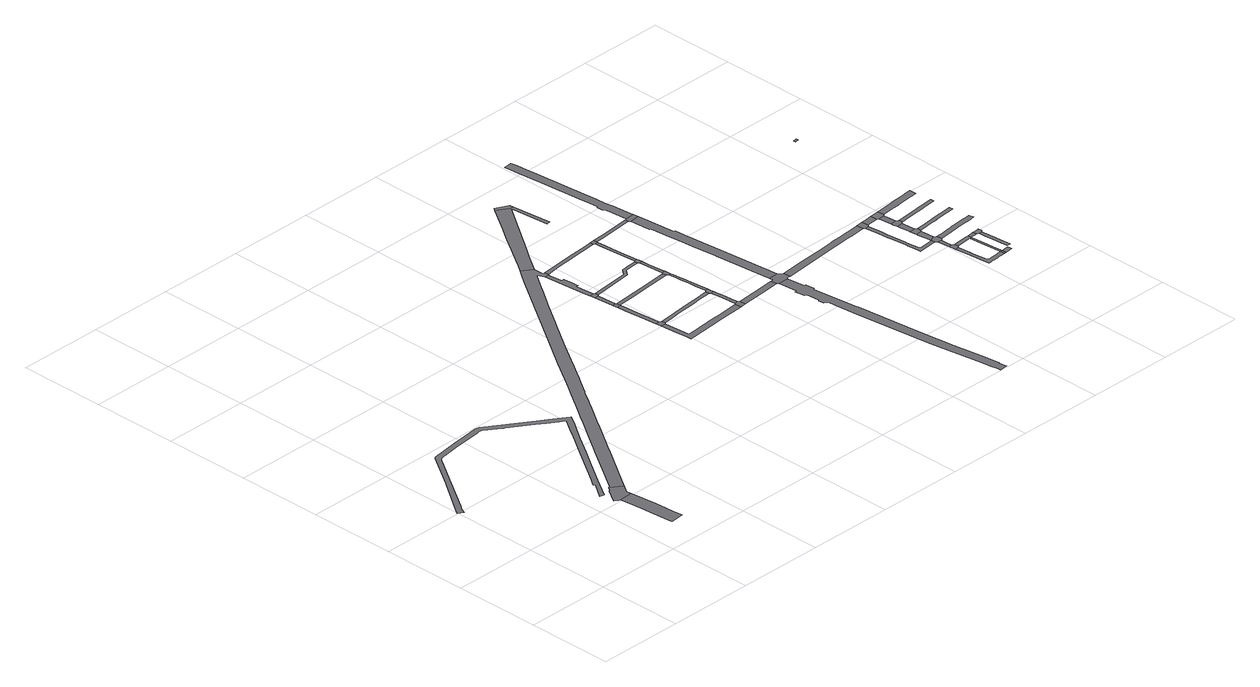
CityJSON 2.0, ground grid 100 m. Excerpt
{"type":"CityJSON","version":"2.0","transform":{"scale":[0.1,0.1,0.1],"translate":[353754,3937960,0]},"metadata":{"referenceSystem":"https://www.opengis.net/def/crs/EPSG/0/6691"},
"CityObjects":{
"road1":{"type":"Road","attributes":{"RoadStructureAttribute.sectionType":"1"},"geometry":[{"type":"MultiSurface","lod":"1","boundaries":[[[0,1,2,3,4,5,6,7,8,9,10,11,12]]]}]},
"road2":{"type":"Road","attributes":{"RoadStructureAttribute.sectionType":"1"},"geometry":[{"type":"MultiSurface","lod":"1","boundaries":[[[13,14,15,16,17,18,19,20,21,22,23,24,25,26,27,28,29,30,31,32,33,34,35,36,37,38,39,40,41,42,43,44,45,46,47,48,49,50,51,52,53,54,55,56,57,58,59,60,61,62,63,64,65,66,67,68,69,70,71,72,73,74,75,76,77]]]}]},
"road3":{"type":"Road","geometry":[{"type":"MultiSurface","lod":"1","boundaries":[[[78,79,80,81,82,83,84,85,86,0,12]]]}]},
"road4":{"type":"Road","attributes":{"RoadStructureAttribute.sectionType":"1"},"geometry":[{"type":"MultiSurface","lod":"1","boundaries":[[[79,87,88,89,90,91,92,93,94,95,96,97,98,99,100,101,102,103,104,105,106,107,108,109,110,111,112,113,114,115,116,117,118,119,120,121,122,123,124,125,126,127,128,129,130,131,132,133,134,135,136,137,138,139,140,141,142,143,144,145,146,147,148,80]]]}]},
"road5":{"type":"Road","geometry":[{"type":"MultiSurface","lod":"1","boundaries":[[[149,150,151,152,153,154,155]]]}]},
"road6":{"type":"Road","attributes":{"RoadStructureAttribute.sectionType":"1"},"geometry":[{"type":"MultiSurface","lod":"1","boundaries":[[[156,157,158,159,160,161,162,163,164,153,152]]]}]},
"road7":{"type":"Road","geometry":[{"type":"MultiSurface","lod":"1","boundaries":[[[165,166,167,168,169,162,161]]]}]},
"road8":{"type":"Road","attributes":{"RoadStructureAttribute.sectionType":"1"},"geometry":[{"type":"MultiSurface","lod":"1","boundaries":[[[167,170,171,168]]]}]},
"road9":{"type":"Road","geometry":[{"type":"MultiSurface","lod":"1","boundaries":[[[172,173,171,170,174,175]]]}]},
"road10":{"type":"Road","attributes":{"RoadStructureAttribute.sectionType":"1"},"geometry":[{"type":"MultiSurface","lod":"1","boundaries":[[[176,177,178,179,180,181,182,183,184,185,123,122,186,187,188,173,172]]]}]},
"road11":{"type":"Road","attributes":{"RoadStructureAttribute.sectionType":"1"},"geometry":[{"type":"MultiSurface","lod":"1","boundaries":[[[189,190,191,192,193,194,195,196,197,198,199,200,201,202,203,204,155,154,205,206,207,208,209,210,211]]]}]},
"road12":{"type":"Road","attributes":{"RoadStructureAttribute.sectionType":"1"},"geometry":[{"type":"MultiSurface","lod":"1","boundaries":[[[212,213,214,215,216,217,218,219,220,150,149,221,222,223,224,225,226,227,228,229,230,231]]]}]},
"road13":{"type":"Road","attributes":{"RoadStructureAttribute.sectionType":"1"},"geometry":[{"type":"MultiSurface","lod":"1","boundaries":[[[165,232,233,234,235,236,237,166]]]}]},
"road14":{"type":"Road","attributes":{"RoadStructureAttribute.sectionType":"1"},"geometry":[{"type":"MultiSurface","lod":"1","boundaries":[[[174,238,239,240,241,242,243,244,245,246,247,175]]]}]},
"road15":{"type":"Road","geometry":[{"type":"MultiSurface","lod":"1","boundaries":[[[248,249,250,251,252,253,126,125,254,255,256,257,258,259,260]]]}]},
"road16":{"type":"Road","geometry":[{"type":"MultiSurface","lod":"1","boundaries":[[[261,262,263,264,189,211]]]}]},
"road17":{"type":"Road","attributes":{"RoadStructureAttribute.sectionType":"1"},"geometry":[{"type":"MultiSurface","lod":"1","boundaries":[[[265,266,267,268,269,270,271,272,273,274,275,264,263]]]}]},
"road18":{"type":"Road","geometry":[{"type":"MultiSurface","lod":"1","boundaries":[[[230,271,270,276,277,278,279,231]]]}]},
"road19":{"type":"Road","attributes":{"RoadStructureAttribute.sectionType":"1"},"geometry":[{"type":"MultiSurface","lod":"1","boundaries":[[[280,281,282,283,284,285,286,129,128,287,288,289,290,291,292,293,294,295,292,296]]]}]},
"road20":{"type":"Road","attributes":{"RoadStructureAttribute.sectionType":"1"},"geometry":[{"type":"MultiSurface","lod":"1","boundaries":[[[297,298,299,300,301,302,303,278,277,304,305,306,307,308,309,310,311,312]]]}]},
"road21":{"type":"Road","geometry":[{"type":"MultiSurface","lod":"1","boundaries":[[[313,314,235,234,297,312]]]}]},
"road22":{"type":"Road","attributes":{"RoadStructureAttribute.sectionType":"1"},"geometry":[{"type":"MultiSurface","lod":"1","boundaries":[[[315,316,314,313,317,318,319,320]]]}]},
"road23":{"type":"Road","geometry":[{"type":"MultiSurface","lod":"1","boundaries":[[[319,321,322,323,324,243,242,320]]]}]},
"road24":{"type":"Road","attributes":{"RoadStructureAttribute.sectionType":"1"},"geometry":[{"type":"MultiSurface","lod":"1","boundaries":[[[261,325,326,327,328,329,330,331,332,262]]]}]},
"road25":{"type":"Road","attributes":{"RoadStructureAttribute.sectionType":"1"},"geometry":[{"type":"MultiSurface","lod":"1","boundaries":[[[333,324,323,334,335,336,337]]]}]},
"road26":{"type":"Road","attributes":{"RoadStructureAttribute.sectionType":"1"},"geometry":[{"type":"MultiSurface","lod":"1","boundaries":[[[338,339,340,341,342,343,344,345,346,347,348,349,350,351,352,353,354,355,356,357,358,359,360,361,362,363,364,365,366,367,368,369,370,371,372,373,374,375,376,377,378,379,380]]]}]},
"road27":{"type":"Road","geometry":[{"type":"MultiSurface","lod":"1","boundaries":[[[381,382,248,260,337,336,383,384]]]}]},
"road28":{"type":"Road","geometry":[{"type":"MultiSurface","lod":"1","boundaries":[[[292,295,385,386,296]]]}]},
"road29":{"type":"Road","geometry":[{"type":"MultiSurface","lod":"1","boundaries":[[[387,388,389,390,391,392,393,394,327,326,338,380]]]}]},
"road30":{"type":"Road","attributes":{"RoadStructureAttribute.sectionType":"1"},"geometry":[{"type":"MultiSurface","lod":"1","boundaries":[[[395,396,397,398,381,384]]]}]},
"road31":{"type":"Road","attributes":{"RoadStructureAttribute.sectionType":"1"},"geometry":[{"type":"MultiSurface","lod":"1","boundaries":[[[399,400,401,402,403,404,405,406,407,408,393,392,409,410,411,412,413,414,415,416,417,418]]]}]},
"road32":{"type":"Road","geometry":[{"type":"MultiSurface","lod":"1","boundaries":[[[417,419,420,397,396,418]]]}]},
"road33":{"type":"Road","attributes":{"RoadStructureAttribute.sectionType":"1"},"geometry":[{"type":"MultiSurface","lod":"1","boundaries":[[[421,422,423,424,425,426,427,428,429,430,431,420,419,432,433,434,435,436,437,438,439,440,441,442,443,444,445,446,447]]]}]},
"road34":{"type":"Road","attributes":{"RoadStructureAttribute.sectionType":"1"},"geometry":[{"type":"MultiSurface","lod":"1","boundaries":[[[448,449,450,451,452,453,454,455,456,457,458,459,460,461,462,463,391,390]]]}]},
"road35":{"type":"Road","geometry":[{"type":"MultiSurface","lod":"1","boundaries":[[[455,454,464,465,466,467]]]}]},
"road36":{"type":"Road","attributes":{"RoadStructureAttribute.sectionType":"1"},"geometry":[{"type":"MultiSurface","lod":"1","boundaries":[[[468,469,470,471,472,473,474,475,476,477,478,479,480,465,464,481,482,483,484,485,486,487,488,489,490,491,492]]]}]},
"road37":{"type":"Road","geometry":[{"type":"MultiSurface","lod":"1","boundaries":[[[493,494,495,496,497,498,499]]]}]},
"road38":{"type":"Road","attributes":{"RoadStructureAttribute.sectionType":"1"},"geometry":[{"type":"MultiSurface","lod":"1","boundaries":[[[500,501,502,493,499]]]}]},
"road39":{"type":"Road","attributes":{"RoadStructureAttribute.sectionType":"1"},"geometry":[{"type":"MultiSurface","lod":"1","boundaries":[[[503,504,505,506,507,508,509,510,511,512,513,514,495,494,515,516,517,518,519,520,521,522,523,524,525]]]}]},
"road40":{"type":"Road","geometry":[{"type":"MultiSurface","lod":"1","boundaries":[[[502,501,526,527,528,468,492]]]}]},
"road41":{"type":"Road","attributes":{"RoadStructureAttribute.sectionType":"1"},"geometry":[{"type":"MultiSurface","lod":"1","boundaries":[[[529,530,467,466,531,532,533]]]}]},
"road42":{"type":"Road","attributes":{"RoadStructureAttribute.sectionType":"1"},"geometry":[{"type":"MultiSurface","lod":"1","boundaries":[[[528,534,535,536,537,538,539,540,468]]]}]},
"road43":{"type":"Road","geometry":[{"type":"MultiSurface","lod":"1","boundaries":[[[541,542,536,535,543,544,545,546]]]}]},
"road44":{"type":"Road","attributes":{"RoadStructureAttribute.sectionType":"1"},"geometry":[{"type":"MultiSurface","lod":"1","boundaries":[[[547,548,549,550,546,545,551,552]]]}]},
"road45":{"type":"Road","geometry":[{"type":"MultiSurface","lod":"1","boundaries":[[[553,554,555,556,557,497,496,558,559,560,561]]]}]},
"road46":{"type":"Road","geometry":[{"type":"MultiSurface","lod":"1","boundaries":[[[562,563,503,525]]]}]},
"road47":{"type":"Road","geometry":[{"type":"MultiSurface","lod":"1","boundaries":[[[564,565,566,567,568,569,570,547,552]]]}]},
"road48":{"type":"Road","attributes":{"RoadStructureAttribute.sectionType":"1"},"geometry":[{"type":"MultiSurface","lod":"1","boundaries":[[[569,568,571,572]]]}]},
"road49":{"type":"Road","geometry":[{"type":"MultiSurface","lod":"1","boundaries":[[[572,571,573,574,575,529,533]]]}]},
"road50":{"type":"Road","attributes":{"RoadStructureAttribute.sectionType":"1"},"geometry":[{"type":"MultiSurface","lod":"1","boundaries":[[[563,562,576,577,578,579]]]}]},
"road51":{"type":"Road","attributes":{"RoadStructureAttribute.sectionType":"1"},"geometry":[{"type":"MultiSurface","lod":"1","boundaries":[[[580,581,503,563,582,583,553,584,585,586,587,588,554,553,561]]]}]},
"road52":{"type":"Road","attributes":{"RoadStructureAttribute.sectionType":"1"},"geometry":[{"type":"MultiSurface","lod":"1","boundaries":[[[589,590,591,592,593,594,595,596,597,598,599,600,601]]]}]},
"road53":{"type":"Road","attributes":{"RoadStructureAttribute.sectionType":"1"},"geometry":[{"type":"MultiSurface","lod":"1","boundaries":[[[602,603,604,605,606,607,608,609,610,527,526,611,612,613,614,615,616,617,618,619,620]]]}]},
"road54":{"type":"Road","geometry":[{"type":"MultiSurface","lod":"1","boundaries":[[[595,594,621,622,623,624,586,585]]]}]},
"road55":{"type":"Road","attributes":{"RoadStructureAttribute.sectionType":"1"},"geometry":[{"type":"MultiSurface","lod":"1","boundaries":[[[625,626,627,628,629,630,544,543,631,632,633,634,635,636,637,638,639,640]]]}]},
"road56":{"type":"Road","attributes":{"RoadStructureAttribute.sectionType":"1"},"geometry":[{"type":"MultiSurface","lod":"1","boundaries":[[[641,642,643,644,645,646,647,648,649,650,567,566,651,652,653,654,655,656,657,658,659]]]}]},
"road57":{"type":"Road","attributes":{"RoadStructureAttribute.sectionType":"1"},"geometry":[{"type":"MultiSurface","lod":"1","boundaries":[[[660,661,662,663,664,665,666,667,668,669,670,671,672,673,674,675,574,573]]]}]},
"road58":{"type":"Road","geometry":[{"type":"MultiSurface","lod":"1","boundaries":[[[676,677,678,679]]]}]}
},
"vertices":[
[1313,1015,0],[1328,874,0],[1328,873,0],[1343,707,0],[1349,639,0],[1366,458,0],[1370,406,0],[1374,366,0],[1535,381,0],[1523,506,0],[1508,661,0],[1503,720,0],[1475,1030,0],
[63,1971,0],[65,1974,0],[88,2025,0],[125,2080,0],[367,2445,0],[594,2788,0],[606,2803,0],[607,2804,0],[615,2813,0],[622,2823,0],[640,2839,0],[653,2844,0],[675,2850,0],[822,2869,0],[891,2877,0],[1239,2921,0],[1250,2923,0],[1257,2923,0],[1268,2923,0],[1302,2914,0],[1348,2882,0],[1427,2828,0],[1481,2792,0],[1494,2784,0],[1749,2615,0],[1843,2553,0],[1950,2482,0],[2003,2447,0],[2007,2430,0],[1957,2354,0],[1902,2272,0],[1872,2226,0],[1663,1912,0],[1387,1497,0],[1356,1451,0],[1328,1410,0],[1338,1395,0],[1337,1387,0],[1215,1215,0],[1264,1200,0],[1421,1436,0],[1588,1687,0],[1722,1890,0],[1864,2107,0],[2045,2374,0],[2103,2460,0],[2027,2510,0],[1911,2587,0],[1809,2654,0],[1324,2974,0],[1319,2976,0],[1318,2977,0],[1312,2980,0],[1275,2984,0],[1026,2956,0],[942,2947,0],[930,2946,0],[656,2908,0],[621,2904,0],[609,2897,0],[597,2888,0],[339,2492,0],[321,2466,0],[21,2040,0],[2,2009,0],
[1469,1091,0],[1527,1178,0],[1408,1258,0],[1397,1265,0],[1362,1210,0],[1353,1217,0],[1304,1142,0],[1251,1053,0],[1293,1027,0],
[1547,1207,0],[1586,1266,0],[1912,1756,0],[1931,1784,0],[1945,1807,0],[1971,1845,0],[2180,2160,0],[2221,2222,0],[2251,2267,0],[2329,2383,0],[2371,2446,0],[2415,2512,0],[2445,2557,0],[2491,2628,0],[2519,2674,0],[2532,2693,0],[2633,2845,0],[2675,2905,0],[2737,2999,0],[2837,3151,0],[2870,3202,0],[3010,3419,0],[3025,3443,0],[3047,3476,0],[3232,3752,0],[3273,3814,0],[3401,4005,0],[3438,4059,0],[3467,4104,0],[3500,4149,0],[3528,4190,0],[3633,4342,0],[3652,4370,0],[3783,4562,0],[3790,4551,0],[3825,4482,0],[3873,4482,0],[3873,4489,0],[3880,4490,0],[3873,4538,0],[3854,4550,0],[3847,4657,0],[3730,4738,0],[3665,4644,0],[3594,4542,0],[3348,4176,0],[2969,3610,0],[2734,3254,0],[2522,2932,0],[2485,2873,0],[2433,2792,0],[2312,2614,0],[2293,2586,0],[2210,2461,0],[2171,2402,0],[2098,2291,0],[1969,2097,0],[1808,1858,0],[1793,1837,0],[1571,1502,0],[1469,1349,0],[1430,1289,0],
[4027,3024,0],[4023,3064,0],[4015,3064,0],[4000,3078,0],[3949,3073,0],[3955,3005,0],[4013,3010,0],
[3994,3139,0],[3986,3222,0],[3985,3229,0],[3969,3407,0],[3962,3489,0],[3954,3569,0],[3906,3564,0],[3915,3467,0],[3938,3204,0],
[3961,3577,0],[3953,3617,0],[3944,3627,0],[3901,3623,0],[3904,3581,0],
[3931,3852,0],[3881,3848,0],
[3926,3917,0],[3875,3912,0],[3946,3868,0],[3942,3906,0],
[3925,3923,0],[3916,4021,0],[3907,4131,0],[3932,4134,0],[3931,4143,0],[3924,4220,0],[3915,4314,0],[3887,4312,0],[3886,4320,0],[3873,4462,0],[3848,4215,0],[3852,4172,0],[3868,3990,0],
[4760,2764,0],[4674,2756,0],[4592,2749,0],[4509,2743,0],[4456,2738,0],[4414,2735,0],[4408,2734,0],[4389,2733,0],[4329,2728,0],[4291,2724,0],[4282,2723,0],[4204,2717,0],[4051,2704,0],[4035,2716,0],[4027,2815,0],[4024,2861,0],[3973,2803,0],[3983,2693,0],[3989,2626,0],[4031,2629,0],[4300,2652,0],[4483,2668,0],[4767,2691,0],
[4564,3120,0],[4511,3114,0],[4431,3106,0],[4375,3100,0],[4366,3099,0],[4309,3093,0],[4293,3092,0],[4233,3086,0],[4206,3083,0],[4157,3038,0],[4256,3048,0],[4297,3052,0],[4344,3057,0],[4379,3060,0],[4489,3071,0],[4516,3074,0],[4531,3076,0],[4568,3079,0],[4731,3096,0],[4727,3137,0],
[4159,3592,0],[4336,3608,0],[4686,3640,0],[4674,3686,0],[4334,3653,0],[3983,3620,0],
[4310,3908,0],[4417,3920,0],[4471,3987,0],[4591,3998,0],[4650,4004,0],[4645,4043,0],[4546,4032,0],[4452,4022,0],[4398,3953,0],[4305,3943,0],
[4594,4605,0],[4450,4592,0],[4389,4587,0],[4324,4581,0],[4243,4574,0],[4221,4572,0],[4049,4514,0],[4162,4525,0],[4226,4531,0],[4317,4540,0],[4373,4545,0],[4428,4550,0],[4597,4567,0],
[4835,2697,0],[4829,2770,0],[4814,2783,0],[4774,2779,0],
[4810,2834,0],[4808,2854,0],[4799,2947,0],[4791,3030,0],[4791,3034,0],[4786,3085,0],[4746,3082,0],[4751,3034,0],[4751,3026,0],[4768,2850,0],[4769,2840,0],
[4783,3122,0],[4780,3161,0],[4747,3158,0],[4741,3152,0],
[4292,5580,0],[4181,5414,0],[4121,5324,0],[4070,5248,0],[3960,5082,0],[3848,4915,0],[3789,4824,0],[3996,4873,0],[4029,4920,0],[4136,5076,0],[4151,5097,0],[4512,5618,0],[4517,5625,0],[4559,5161,0],[4600,5168,0],[4553,5629,0],[4382,5715,0],
[4704,3624,0],[4712,3541,0],[4719,3476,0],[4727,3375,0],[4731,3338,0],[4734,3297,0],[4747,3159,0],[4768,3300,0],[4762,3378,0],[4753,3482,0],[4746,3481,0],[4746,3482,0],[4739,3555,0],[4737,3573,0],[4734,3599,0],[4732,3627,0],
[4725,3703,0],[4689,3699,0],
[4667,3941,0],[4685,3737,0],[4723,3731,0],[4707,3910,0],[4700,3992,0],[4663,3988,0],
[4696,4036,0],[4695,4046,0],[4694,4058,0],[4658,4055,0],
[5175,2726,0],[5328,2739,0],[5321,2813,0],[5203,2802,0],[5087,2792,0],[5066,2790,0],[4958,2781,0],[4845,2772,0],
[4622,4502,0],[4673,4314,0],[4655,4526,0],[4653,4556,0],[4618,4553,0],
[5345,2722,0],[5367,2505,0],[5347,2500,0],[5350,2450,0],[5360,2387,0],[5383,2373,0],[5399,2228,0],[5378,2211,0],[5389,2153,0],[5429,2119,0],[5434,2071,0],[5437,2047,0],[5438,2029,0],[5462,1806,0],[5501,1483,0],[5546,1081,0],[5569,876,0],[5571,863,0],[5580,798,0],[5587,747,0],[5611,588,0],[5617,571,0],[5668,224,0],[5683,125,0],[5695,46,0],[5697,34,0],[5701,7,0],[5795,21,0],[5791,40,0],[5780,117,0],[5790,119,0],[5787,138,0],[5765,293,0],[5759,339,0],[5708,663,0],[5655,1105,0],[5570,1849,0],[5565,1855,0],[5502,2395,0],[5522,2408,0],[5509,2517,0],[5488,2522,0],[5466,2720,0],
[4653,4610,0],[4602,4606,0],[4652,4567,0],[4656,4573,0],
[4549,5674,0],[4403,5746,0],
[5473,2734,0],[5475,2737,0],[5486,2739,0],[5521,2742,0],[5514,2821,0],[5464,2866,0],[5350,2855,0],[5354,2816,0],
[4731,4579,0],[5148,4615,0],[5145,4656,0],[4792,4623,0],
[5187,4389,0],[5190,4361,0],[5205,4359,0],[5231,4088,0],[5243,3965,0],[5252,3875,0],[5257,3829,0],[5285,3536,0],[5286,3529,0],[5288,3508,0],[5450,3012,0],[5448,3031,0],[5410,3431,0],[5366,3889,0],[5358,3975,0],[5356,3997,0],[5341,4156,0],[5329,4160,0],[5283,4608,0],[5170,4596,0],
[5277,4669,0],[5172,4658,0],
[5041,6131,0],[5050,6031,0],[5076,5740,0],[5122,5216,0],[5126,5165,0],[5138,5034,0],[5123,5021,0],[5124,4953,0],[5148,4929,0],[5152,4880,0],[5172,4661,0],[5273,4708,0],[5256,4883,0],[5254,4898,0],[5249,4949,0],[5247,4967,0],[5243,5002,0],[5233,5102,0],[5229,5141,0],[5229,5142,0],[5215,5293,0],[5161,5893,0],[5149,6030,0],[5143,6086,0],[5138,6146,0],[5131,6219,0],[5034,6210,0],
[5823,2769,0],[6068,2791,0],[6384,2820,0],[6394,2821,0],[6521,2832,0],[6667,2846,0],[6673,2847,0],[6665,2927,0],[6663,2927,0],[6522,2914,0],[6387,2901,0],[6331,2896,0],[6272,2891,0],[6256,2889,0],[6062,2871,0],[5814,2849,0],
[6694,2832,0],[6734,2835,0],[6753,2855,0],[6745,2935,0],
[6978,2200,0],[6962,2198,0],[6888,2190,0],[6817,2183,0],[6796,2197,0],[6789,2265,0],[6781,2346,0],[6779,2369,0],[6773,2428,0],[6765,2509,0],[6762,2539,0],[6758,2586,0],[6750,2666,0],[6710,2663,0],[6715,2613,0],[6721,2545,0],[6725,2506,0],[6734,2425,0],[6744,2321,0],[6746,2301,0],[6755,2207,0],[6756,2192,0],[6758,2176,0],[6762,2136,0],[6983,2159,0],
[7021,1997,0],[7029,1911,0],[7068,1915,0],[7088,1937,0],[7089,1982,0],[7083,1981,0],[7060,1999,0],
[7055,2063,0],[7049,2126,0],[7006,2140,0],
[7309,1562,0],[7268,1559,0],[7259,1558,0],[7217,1554,0],[7126,1547,0],[7109,1562,0],[7104,1566,0],[7096,1643,0],[7095,1644,0],[7086,1742,0],[7083,1765,0],[7076,1839,0],[7043,1764,0],[7059,1600,0],[7069,1493,0],[7080,1493,0],[7111,1496,0],[7132,1497,0],[7202,1503,0],[7232,1505,0],[7272,1508,0],[7298,1510,0],[7313,1511,0],
[7079,2155,0],[7071,2215,0],[7048,2233,0],
[6885,2949,0],[6822,2942,0],[6825,2862,0],[6828,2862,0],[6893,2869,0],
[7035,2362,0],[7032,2391,0],[6960,2387,0],[6962,2364,0],[6971,2280,0],[6974,2249,0],[6977,2214,0],
[6954,2447,0],[6955,2434,0],[7048,2411,0],[7048,2456,0],[7024,2473,0],[6952,2466,0],
[6936,2624,0],[6940,2584,0],[6945,2536,0],[6950,2486,0],[7016,2545,0],[7007,2631,0],
[7295,1957,0],[7296,2001,0],[7269,1998,0],[7254,1997,0],[7160,1988,0],[7108,1939,0],[7179,1946,0],[7274,1955,0],[7274,1950,0],
[7334,1513,0],[7330,1564,0],
[7008,2632,0],[7025,2651,0],[7037,2652,0],[7026,2695,0],[7000,2712,0],[6928,2706,0],[6930,2683,0],
[6987,2862,0],[6911,2855,0],
[7004,2880,0],[6996,2960,0],[6954,2956,0],
[7391,1517,0],[7392,1517,0],[7423,1520,0],[7419,1571,0],
[7291,1759,0],[7302,1641,0],[7320,1676,0],[7312,1761,0],[7347,1962,0],[7383,1965,0],[7376,2010,0],[7346,2007,0],[7343,2006,0],
[7473,1649,0],[7470,1683,0],[7461,1773,0],[7460,1784,0],[7445,1935,0],[7443,1950,0],[7406,1946,0],[7413,1868,0],[7421,1771,0],[7421,1770,0],[7429,1674,0],[7436,1593,0],[7478,1595,0],
[7507,2259,0],[7498,2258,0],[7407,2249,0],[7322,2240,0],[7319,2240,0],[7294,2237,0],[7226,2230,0],[7186,2226,0],[7139,2221,0],[7144,2161,0],[7236,2170,0],[7247,2171,0],[7297,2177,0],[7327,2180,0],[7330,2180,0],[7422,2189,0],[7515,2198,0],[7591,2206,0],[7577,2264,0],
[7464,1973,0],[7460,2017,0],[7441,2015,0],[7391,2011,0],
[7397,2491,0],[7396,2491,0],[7299,2483,0],[7298,2483,0],[7208,2474,0],[7114,2463,0],[7117,2418,0],[7120,2418,0],[7208,2427,0],[7299,2436,0],[7304,2437,0],[7389,2445,0],[7445,2451,0],[7475,2454,0],[7556,2461,0],[7553,2505,0],
[7532,2746,0],[7472,2740,0],[7373,2730,0],[7364,2730,0],[7275,2720,0],[7256,2718,0],[7255,2718,0],[7182,2711,0],[7111,2704,0],[7057,2698,0],[7095,2658,0],[7141,2662,0],[7190,2667,0],[7259,2674,0],[7280,2675,0],[7284,2676,0],[7346,2682,0],[7380,2685,0],[7534,2700,0],
[7162,2896,0],[7230,2902,0],[7237,2903,0],[7345,2913,0],[7352,2914,0],[7441,2922,0],[7481,2927,0],[7510,2930,0],[7508,3010,0],[7473,3006,0],[7436,3003,0],[7427,3002,0],[7336,2993,0],[7306,2990,0],[7220,2982,0],[7212,2981,0],
[7385,4491,0],[7387,4465,0],[7429,4468,0],[7427,4494,0]
]}
